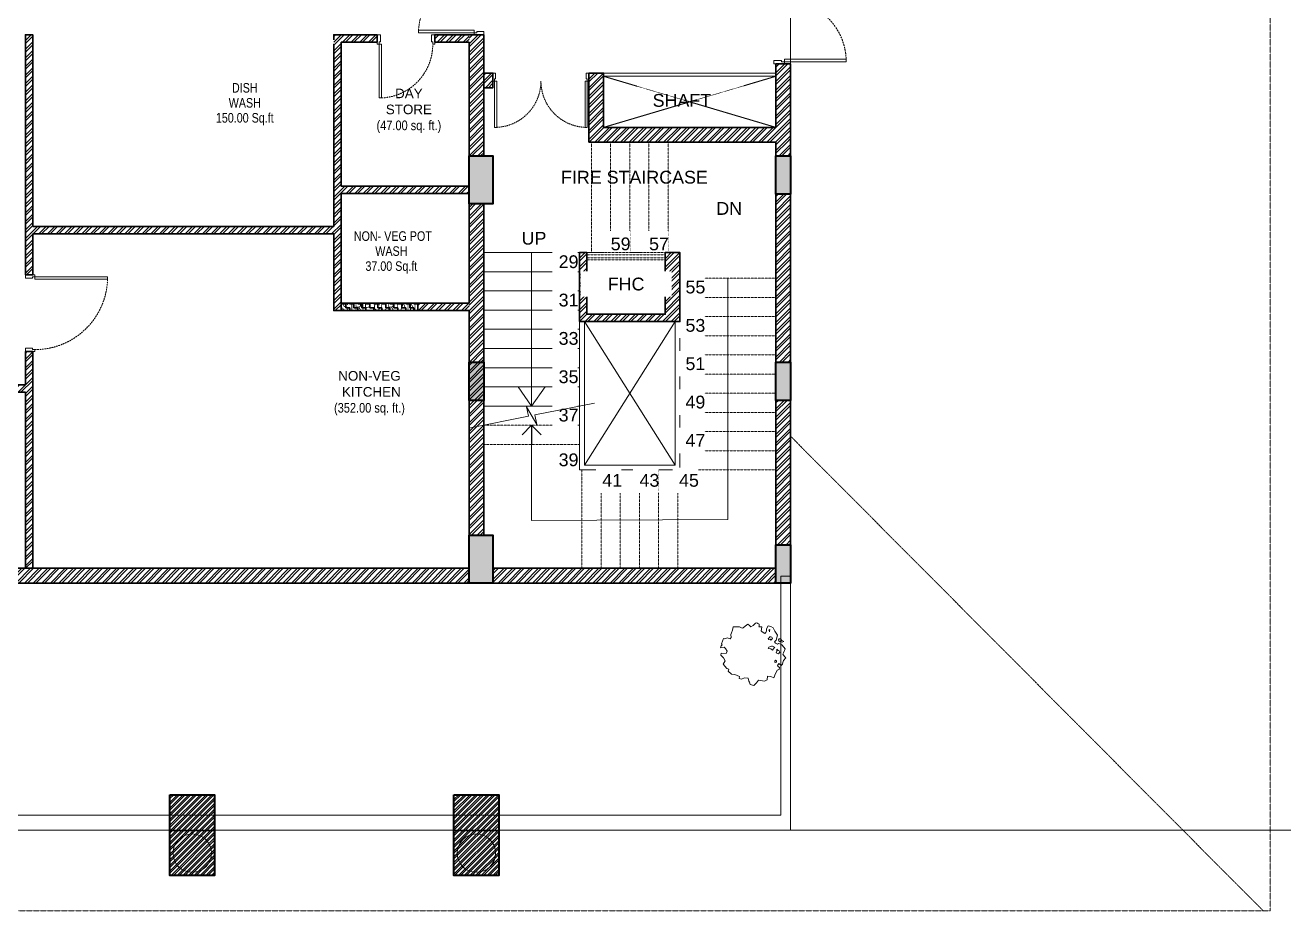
# Model space of a CAD drawing. Header units: millimetres. Extents: x 149548 to 2069915, y -1587483 to -1219800.
# Drawn here: x 1871551 to 1891241, y -1387155 to -1373295 of the extents above; entities that cross this region are included whole.
import ezdxf

# ---------------------------------------------------------------- set-up
doc = ezdxf.new("R2010")
doc.units = ezdxf.units.MM
doc.header["$MEASUREMENT"] = 0
for name, pattern in [('ACAD_ISO02W100', [15, 12, -3]), ('AUDIT_D_060311083008-3', [0, 0]), ('DASHED', [0.75, 0.5, -0.25]), ('HIDDEN', [0.375, 0.25, -0.125])]:
    doc.linetypes.add(name, pattern=pattern)
doc.layers.add('A-DOOR', color=140, linetype='AUDIT_D_060311083008-3', lineweight=5, transparency=0.5)
for name, color, linetype, lineweight in [('BRICK WALL_MOFA', 8, 'Continuous', 30), ('CONCRETE_MOFA', 230, 'Continuous', 40), ('DIMENSION_MOFA', 62, 'HIDDEN', 15), ('DOORS', 161, 'Continuous', 5), ('ELEV_09_MOFA', 37, 'Continuous', 9), ('ELEV_15_MOFA', 31, 'Continuous', 15), ('ELEV_GRADE 2_MOFA', 37, 'Continuous', 9), ('NEW WALL', 242, 'Continuous', 0), ('OVERHEAD LINES_MOFA', 252, 'ACAD_ISO02W100', 9), ('STAIRS_MOFA', 1, 'Continuous', 13), ('TEXT NAME', 250, 'Continuous', 13), ('TEXT_MOFA', 222, 'Continuous', 18), ('TREE 2_MOFA', 72, 'Continuous', 9)]:
    doc.layers.add(name, color=color, linetype=linetype, lineweight=lineweight)
doc.layers.add('HATCH SOLID_MOFA', color=7, linetype='Continuous', lineweight=5, true_color=0x9c9c9c)
doc.layers.add('HATCH_LIGHT_MOFA', color=7, linetype='Continuous', lineweight=5, true_color=0x5b5b5b)
doc.layers.add('Text', color=7, linetype='Continuous')
doc.styles.add('1-100', font='arial.ttf', dxfattribs={"height": 400})
doc.styles.add('Arial_2', font='arial.ttf', dxfattribs={"height": 500})
doc.styles.add('ARIALBOLD.8', font='arialbd.ttf', dxfattribs={"width": 0.8, "height": 2.5})
doc.styles.get("Standard").update_dxf_attribs({"font": 'arial.ttf'})
doc.dimstyles.new('DIM 1-100 1', dxfattribs={"dimtxt": 200, "dimasz": 100, "dimexe": 50, "dimexo": 50, "dimgap": 50, "dimtad": 1, "dimdec": 1, "dimrnd": 5, "dimzin": 0, "dimdsep": 46, "dimtxsty": 'Standard', "dimblk": 'ARCHTICK', "dimcen": 100, "dimdle": 100, "dimclrd": 256, "dimclre": 256, "dimclrt": 256, "dimadec": 0, "dimazin": 0, "dimtfac": 1, "dimtdec": 1, "dimtix": 1, "dimtofl": 0, "dimtmove": 1, "dimatfit": 3, "dimldrblk": 'OPEN90', "dimfxl": 1, "dimtolj": 1, "dimtzin": 0, "dimlwd": -1, "dimlwe": -1, "dimarcsym": 0})
pattern_1 = [(45, (775405.53, -352668.9), (-67.351921, 67.351921), []), (45, (775450.43, -352668.9), (-67.351921, 67.351921), [])]

# ---------------------------------------------------------------- blocks, each defined once
blk = doc.blocks.new('D-150 thk wall_1.8m D leaf-new')
at = {"layer": 'A-DOOR', "color": 252, "linetype": 'DASHED', "ltscale": 50}
for centre, start, end in [((30, -150), 272.6352, 0), ((1770, -150), 180, 267.3648)]:
    blk.add_arc(centre, 870, start, end, dxfattribs=at)
at = {"layer": 'DOORS', "flags": 128}
for points in [[(0, -150), (0, 0), (50, 0), (50, -110), (30, -110), (30, -150)], [(1800, -150), (1800, 0), (1750, 0), (1750, -110), (1770, -110), (1770, -150)]]:
    blk.add_lwpolyline(points, close=True, dxfattribs=at)
at = {"layer": 'DOORS'}
for points in [[(30, -150), (70, -150), (70, -1019), (30, -1019)], [(1770, -150), (1730, -150), (1730, -1019), (1770, -1019)]]:
    blk.add_lwpolyline(points, close=True, dxfattribs=at)
blk = doc.blocks.new('*U131')
at = {"layer": 'A-DOOR'}
blk.add_blockref('D-150 thk wall_1.8m D leaf-new', (0, 0), dxfattribs=at)
blk = doc.blocks.new('D-150 thk wall_1.2m-new')
at = {"layer": 'A-DOOR', "flags": 128}
for points in [[(0, -150), (0, 0), (50, 0), (50, -110), (30, -110), (30, -150)], [(1200, -150), (1200, 0), (1150, 0), (1150, -110), (1170, -110), (1170, -150)]]:
    blk.add_lwpolyline(points, close=True, dxfattribs=at)
at = {"layer": 'A-DOOR'}
blk.add_lwpolyline([(30, -150), (70, -150), (70, -1285), (30, -1285)], close=True, dxfattribs=at)
at = {"layer": 'A-DOOR', "color": 252, "linetype": 'DASHED', "ltscale": 50}
blk.add_arc((34, -150), 1136, 271.8138, 359.9805, dxfattribs=at)
blk = doc.blocks.new('*U227')
at = {"layer": 'A-DOOR'}
blk.add_blockref('D-150 thk wall_1.2m-new', (0, 0), dxfattribs=at)
blk = doc.blocks.new('D-150 thk wall_0.90m-new')
at = {"layer": 'A-DOOR', "color": 252, "linetype": 'DASHED', "ltscale": 50}
blk.add_arc((30, -150), 840, 272.7294, 0, dxfattribs=at)
at = {"layer": 'DOORS', "flags": 128}
for points in [[(0, -150), (0, 0), (50, 0), (50, -110), (30, -110), (30, -150)], [(900, -150), (900, 0), (850, 0), (850, -110), (870, -110), (870, -150)]]:
    blk.add_lwpolyline(points, close=True, dxfattribs=at)
at = {"layer": 'DOORS'}
blk.add_lwpolyline([(30, -150), (70, -150), (70, -989), (30, -989)], close=True, dxfattribs=at)
blk = doc.blocks.new('*U134')
at = {"layer": 'A-DOOR'}
blk.add_blockref('D-150 thk wall_0.90m-new', (0, 0), dxfattribs=at)
blk = doc.blocks.new('_ArchTick')
at = {"color": 0, "linetype": 'ByBlock', "const_width": 0.15}
blk.add_lwpolyline([(-0.5, -0.5), (0.5, 0.5)], dxfattribs=at)
blk = doc.blocks.new('_Open90')
at = {"color": 0, "linetype": 'ByBlock', "lineweight": -2}
for p, q in [((0, 0), (-1, 0)), ((-0.5, 0.5), (0, 0)), ((0, 0), (-0.5, -0.5))]:
    blk.add_line(p, q, dxfattribs=at)
blk = doc.blocks.new('A$Cb9d54466')
at = {"layer": 'HATCH SOLID_MOFA'}
h = blk.add_hatch(dxfattribs=at)
h.set_pattern_fill('ANSI32', color=256, scale=10)
h.set_pattern_definition([(45, (22731.07, 15158.92), (-67.35192, 67.35192), []), (45, (22775.97, 15158.92), (-67.35192, 67.35192), [])])
h.paths.add_polyline_path([(-3300, 5170), (-3300, 4090), (-1730, 4090), (-1730, 5170), (-1960, 5170), (-1960, 4205), (-3185, 4205), (-3185, 5170)])
at = {"layer": 'BRICK WALL_MOFA'}
blk.add_lwpolyline([(-3300, 5170), (-3300, 4090), (-1730, 4090), (-1730, 5170), (-1960, 5170), (-1960, 4205), (-3185, 4205), (-3185, 5170)], close=True, dxfattribs=at)
at = {"layer": 'DIMENSION_MOFA'}
for p, q in [((-3185, 5170), (-1960, 5170)), ((-3185, 5135), (-1960, 5135)), ((-3185, 5090), (-1960, 5090)), ((-3185, 5055), (-1960, 5055))]:
    blk.add_line(p, q, dxfattribs=at)
at = {"layer": 'TEXT_MOFA', "insert": (-3185, 4779), "char_height": 200, "attachment_point": 1, "style": '1-100', "bg_fill": 2}
blk.add_mtext_dynamic_manual_height_columns('\\pxqc;FHC', width=1225, gutter_width=750, heights=[0], dxfattribs=at)
blk = doc.blocks.new('5')
at = {"layer": 'TREE 2_MOFA'}
for p, q in [((1157358, -43021, 0), (1157409, -42973, 0)), ((1157409, -42973, 0), (1157476, -42926, 0)), ((1157476, -42926, 0), (1157521, -42957, 0)), ((1157521, -42957, 0), (1157554, -42989, 0)), ((1157554, -42989, 0), (1157616, -42957, 0)), ((1157616, -42957, 0), (1157683, -42894, 0)), ((1157683, -42894, 0), (1157711, -42886, 0)), ((1157711, -42886, 0), (1157745, -42902, 0)), ((1157745, -42902, 0), (1157773, -42926, 0)), ((1157779, -42981, 0), (1157767, -42997, 0)), ((1157773, -42926, 0), (1157779, -42981, 0)), ((1157964, -43044, 0), (1158014, -42965, 0)), ((1158014, -42965, 0), (1158076, -42981, 0)), ((1158076, -42981, 0), (1158143, -43021, 0)), ((1156797, -43440, 0), (1156848, -43298, 0)), ((1156848, -43298, 0), (1156882, -43306, 0)), ((1156882, -43306, 0), (1156938, -43282, 0)), ((1156938, -43282, 0), (1157016, -43306, 0)), ((1157016, -43306, 0), (1157044, -43274, 0)), ((1157039, -43195, 0), (1157050, -43147, 0)), ((1157044, -43274, 0), (1157039, -43195, 0)), ((1157050, -43147, 0), (1157078, -43076, 0)), ((1157078, -43076, 0), (1157095, -42997, 0)), ((1157095, -42997, 0), (1157263, -42997, 0)), ((1157263, -42997, 0), (1157336, -43029, 0)), ((1157336, -43029, 0), (1157358, -43021, 0)), ((1157767, -42997, 0), (1157840, -42989, 0)), ((1157846, -43005, 0), (1157829, -43100, 0)), ((1157829, -43100, 0), (1157857, -43124, 0)), ((1157840, -42989, 0), (1157846, -43005, 0)), ((1157857, -43124, 0), (1157919, -43163, 0)), ((1157919, -43163, 0), (1157947, -43139, 0)), ((1157947, -43139, 0), (1157969, -43100, 0)), ((1157969, -43100, 0), (1157964, -43044, 0)), ((1158037, -43282, 0), (1158014, -43298, 0)), ((1158014, -43298, 0), (1158031, -43322, 0)), ((1158053, -43060, 0), (1158031, -43076, 0)), ((1158031, -43076, 0), (1158042, -43116, 0)), ((1158031, -43322, 0), (1158059, -43314, 0)), ((1158053, -43250, 0), (1158037, -43282, 0)), ((1158042, -43116, 0), (1158048, -43124, 0)), ((1158048, -43108, 0), (1158053, -43060, 0)), ((1158081, -43250, 0), (1158053, -43250, 0)), ((1158059, -43314, 0), (1158081, -43345, 0)), ((1158104, -43266, 0), (1158081, -43250, 0)), ((1158081, -43345, 0), (1158104, -43314, 0)), ((1158126, -43298, 0), (1158104, -43266, 0)), ((1158104, -43314, 0), (1158126, -43298, 0)), ((1158143, -43021, 0), (1158188, -43108, 0)), ((1158188, -43108, 0), (1158250, -43211, 0)), ((1158250, -43211, 0), (1158222, -43337, 0)), ((1158294, -43306, 0), (1158278, -43330, 0)), ((1158328, -43306, 0), (1158294, -43306, 0)), ((1158367, -43353, 0), (1158328, -43306, 0)), ((1156764, -43543, 0), (1156786, -43488, 0)), ((1156865, -43520, 0), (1156764, -43543, 0)), ((1156786, -43488, 0), (1156814, -43464, 0)), ((1156814, -43464, 0), (1156797, -43440, 0)), ((1156898, -43559, 0), (1156865, -43520, 0)), ((1156943, -43630, 0), (1156898, -43559, 0)), ((1156915, -43686, 0), (1156943, -43630, 0)), ((1158031, -43520, 0), (1158014, -43559, 0)), ((1158014, -43559, 0), (1158081, -43567, 0)), ((1158093, -43496, 0), (1158031, -43520, 0)), ((1158081, -43567, 0), (1158121, -43599, 0)), ((1158121, -43496, 0), (1158093, -43496, 0)), ((1158171, -43527, 0), (1158121, -43496, 0)), ((1158121, -43599, 0), (1158166, -43543, 0)), ((1158166, -43543, 0), (1158182, -43520, 0)), ((1158222, -43337, 0), (1158177, -43385, 0)), ((1158177, -43385, 0), (1158199, -43417, 0)), ((1158199, -43417, 0), (1158250, -43448, 0)), ((1158233, -43630, 0), (1158216, -43670, 0)), ((1158238, -43575, 0), (1158233, -43607, 0)), ((1158233, -43607, 0), (1158233, -43630, 0)), ((1158272, -43607, 0), (1158238, -43575, 0)), ((1158250, -43448, 0), (1158278, -43432, 0)), ((1158294, -43623, 0), (1158272, -43607, 0)), ((1158278, -43330, 0), (1158289, -43361, 0)), ((1158278, -43432, 0), (1158339, -43448, 0)), ((1158289, -43361, 0), (1158323, -43385, 0)), ((1158311, -43654, 0), (1158294, -43623, 0)), ((1158323, -43385, 0), (1158328, -43369, 0)), ((1158323, -43369, 0), (1158373, -43393, 0)), ((1158339, -43448, 0), (1158373, -43472, 0)), ((1158418, -43377, 0), (1158367, -43353, 0)), ((1158373, -43393, 0), (1158418, -43377, 0)), ((1158373, -43472, 0), (1158457, -43567, 0)), ((1158457, -43567, 0), (1158412, -43670, 0)), ((1156775, -43733, 0), (1156781, -43678, 0)), ((1156842, -43805, 0), (1156775, -43733, 0)), ((1156781, -43678, 0), (1156915, -43686, 0)), ((1156837, -43963, 0), (1156865, -43923, 0)), ((1156932, -44082, 0), (1156837, -43963, 0)), ((1156893, -43876, 0), (1156842, -43805, 0)), ((1156865, -43923, 0), (1156893, -43876, 0)), ((1158205, -43860, 0), (1158182, -43892, 0)), ((1158182, -43892, 0), (1158188, -43923, 0)), ((1158194, -43923, 0), (1158227, -43916, 0)), ((1158227, -43884, 0), (1158205, -43860, 0)), ((1158276, -43696, 0), (1158216, -43670, 0)), ((1158227, -43916, 0), (1158227, -43884, 0)), ((1158289, -43947, 0), (1158255, -44003, 0)), ((1158276, -43696, 0), (1158311, -43654, 0)), ((1158345, -44003, 0), (1158289, -43947, 0)), ((1158384, -43971, 0), (1158345, -44003, 0)), ((1158395, -43923, 0), (1158384, -43971, 0)), ((1158412, -43670, 0), (1158390, -43702, 0)), ((1158390, -43702, 0), (1158435, -43765, 0)), ((1158412, -43868, 0), (1158395, -43923, 0)), ((1158474, -43805, 0), (1158412, -43868, 0)), ((1158435, -43765, 0), (1158474, -43805, 0)), ((1156983, -44098, 0), (1156932, -44082, 0)), ((1156971, -44153, 0), (1156983, -44098, 0)), ((1157050, -44224, 0), (1156971, -44153, 0)), ((1157145, -44240, 0), (1157050, -44224, 0)), ((1157263, -44288, 0), (1157145, -44240, 0)), ((1157257, -44343, 0), (1157263, -44288, 0)), ((1157992, -44280, 0), (1157986, -44375, 0)), ((1158081, -44288, 0), (1157992, -44280, 0)), ((1158154, -44319, 0), (1158081, -44288, 0)), ((1158205, -44209, 0), (1158154, -44319, 0)), ((1158238, -44145, 0), (1158205, -44209, 0)), ((1158244, -44121, 0), (1158238, -44145, 0)), ((1158300, -44106, 0), (1158244, -44121, 0)), ((1158255, -44003, 0), (1158272, -44026, 0)), ((1158272, -44026, 0), (1158306, -44058, 0)), ((1158306, -44058, 0), (1158300, -44106, 0)), ((1157319, -44359, 0), (1157257, -44343, 0)), ((1157392, -44327, 0), (1157319, -44359, 0)), ((1157493, -44335, 0), (1157392, -44327, 0)), ((1157510, -44407, 0), (1157493, -44335, 0)), ((1157521, -44438, 0), (1157510, -44407, 0)), ((1157538, -44494, 0), (1157521, -44438, 0)), ((1157639, -44525, 0), (1157538, -44494, 0)), ((1157706, -44454, 0), (1157639, -44525, 0)), ((1157756, -44383, 0), (1157706, -44454, 0)), ((1157913, -44414, 0), (1157756, -44383, 0)), ((1157986, -44375, 0), (1157913, -44414, 0))]:
    blk.add_line(p, q, dxfattribs=at)

msp = doc.modelspace()

# ---------------------------------------------------------------- hatches: boundary and pattern name
at = {"layer": 'BRICK WALL_MOFA'}
h = msp.add_hatch(dxfattribs=at)
h.set_pattern_fill('ZIGZAG', color=256, scale=500, angle=90)
h.set_pattern_definition([(90, (7625378.97, 2156595.02), (-62.5, 62.5), [62.5, -62.5]), (180, (7625378.97, 2156657.52), (-62.5, -62.5), [62.5, -62.5])])
h.paths.add_polyline_path([(1876492.48, -1377761.16), (1877692.48, -1377761.16), (1877692.48, -1377646.16), (1876492.48, -1377646.16)])
at = {"layer": 'HATCH SOLID_MOFA', "transparency": 33554687}
h = msp.add_hatch(dxfattribs=at)
h.set_pattern_fill('ANSI32', color=256, scale=10)
h.set_pattern_definition([(45, (2044045.94, -1366866.45), (-67.35192, 67.35192), []), (45, (2044090.84, -1366866.45), (-67.35192, 67.35192), [])])
h.paths.add_polyline_path([(1878869.52, -1371645.37), (1877534.52, -1371645.37), (1877534.52, -1370575.37), (1878869.52, -1370575.37)])
h.paths.add_polyline_path([(1878639.52, -1371530.37), (1877764.52, -1371530.37), (1877764.52, -1370805.37), (1878639.52, -1370805.37)], flags=16)
h.paths.add_polyline_path([(1875860.71, -1366145.37), (1875745.71, -1366145.37), (1875745.71, -1371645.37), (1875860.71, -1371645.37)])
h.paths.add_polyline_path([(1871669.52, -1376445.37), (1876377.48, -1376445.37), (1876377.48, -1376560.37), (1871669.52, -1376560.37)])
h.paths.add_polyline_path([(1876492.48, -1373560.37), (1876377.48, -1373560.37), (1876377.48, -1377761.16), (1876492.48, -1377761.16)])
h.paths.add_polyline_path([(1871669.52, -1377202.37), (1871669.52, -1373445.37), (1871554.52, -1373445.37), (1871554.52, -1377202.37)])
h.paths.add_polyline_path([(1871554.52, -1378402.37), (1871554.52, -1381795.37), (1871669.52, -1381795.37), (1871669.52, -1378402.37)])
h.paths.add_polyline_path([(1878494.52, -1366260.37), (1875895.71, -1366260.37), (1875895.71, -1366145.37), (1878494.52, -1366145.37)])
h.paths.add_polyline_path([(1878494.52, -1375929.04), (1878494.52, -1375814.04), (1876492.48, -1375814.04), (1876492.48, -1375929.04)])
h.paths.add_polyline_path([(1868317.14, -1372816.44), (1868202.14, -1372816.44), (1868202.14, -1370855.37), (1868317.14, -1370855.37)])
h.paths.add_polyline_path([(1869754.52, -1375290.37), (1868202.14, -1375290.37), (1868202.14, -1375175.37), (1869754.52, -1375175.37)])
h.paths.add_polyline_path([(1868352.14, -1370855.37), (1869719.52, -1370855.37), (1869719.52, -1370970.37), (1868352.14, -1370970.37)])
h.paths.add_polyline_path([(1868317.14, -1375290.36), (1868202.14, -1375290.36), (1868202.14, -1374016.44), (1868317.14, -1374016.44)])
h.paths.add_polyline_path([(1877394.52, -1367712.87), (1878494.52, -1367712.87), (1878494.52, -1367827.87), (1877394.52, -1367827.87)])
h.paths.add_polyline_path([(1875860.71, -1364945.37), (1875745.71, -1364945.37), (1875745.71, -1363895.37), (1875860.71, -1363895.37)])
h.paths.add_polyline_path([(1877692.48, -1377646.16), (1877692.48, -1377761.16), (1878494.52, -1377761.16), (1878494.52, -1377646.16)])
h.paths.add_polyline_path([(1876634.52, -1371645.37), (1875895.71, -1371645.37), (1875895.71, -1371530.37), (1876634.52, -1371530.37)])
h.paths.add_polyline_path([(1877057.47, -1373560.37), (1877057.47, -1373445.37), (1876377.48, -1373445.37), (1876377.48, -1373560.37)])
h.paths.add_polyline_path([(1875860.71, -1367712.87), (1876644.52, -1367712.87), (1876644.52, -1367827.87), (1875860.71, -1367827.87)])
h.paths.add_polyline_path([(1877957.47, -1373560.37), (1877957.47, -1373445.37), (1878494.52, -1373445.37), (1878494.52, -1373560.37)])
h.paths.add_polyline_path([(1871554.52, -1379040.37), (1871404.52, -1379040.37), (1871404.52, -1378925.37), (1871554.52, -1378925.37)])
h.paths.add_polyline_path([(1869754.52, -1375340.37), (1869639.65, -1375340.37), (1869639.65, -1375290.37), (1869754.52, -1375290.37)])
h = msp.add_hatch(dxfattribs=at)
h.set_pattern_fill('ANSI32', color=256, scale=10)
h.set_pattern_definition(pattern_1)
h.paths.add_polyline_path([(1878494.52, -1375340.37), (1878724.52, -1375340.37), (1878724.52, -1374275.37), (1878869.52, -1374275.37), (1878869.52, -1374045.37), (1878724.52, -1374045.37), (1878724.52, -1373445.37), (1878494.52, -1373445.37)])
h = msp.add_hatch(dxfattribs=at)
h.set_pattern_fill('ANSI32', color=256, scale=10)
h.set_pattern_definition(pattern_1)
h.paths.add_polyline_path([(1880599.52, -1374895.37), (1880599.52, -1374045.37), (1880369.52, -1374045.37), (1880369.52, -1375125.37), (1883524.52, -1375125.37), (1883524.52, -1373902.88), (1883294.52, -1373902.88), (1883294.52, -1374895.37)])
h = msp.add_hatch(dxfattribs=at)
h.set_pattern_fill('ANSI32', color=256, scale=10)
h.set_pattern_definition(pattern_1)
h.paths.add_polyline_path([(1883524.52, -1375120.37), (1883294.52, -1375120.37), (1883294.52, -1375340.37), (1883524.52, -1375340.37)])
h = msp.add_hatch(dxfattribs=at)
h.set_pattern_fill('ANSI32', color=256, scale=10)
h.set_pattern_definition(pattern_1)
h.paths.add_polyline_path([(1878724.52, -1376090.37), (1878494.52, -1376090.37), (1878494.52, -1381275.37), (1878724.52, -1381275.37)])
h = msp.add_hatch(dxfattribs=at)
h.set_pattern_fill('ANSI32', color=256, scale=10)
h.set_pattern_definition(pattern_1)
h.paths.add_polyline_path([(1883294.52, -1378567.27), (1883524.52, -1378567.27), (1883524.52, -1375940.37), (1883294.52, -1375940.37)])
h.paths.add_polyline_path([(1883524.52, -1381425.37), (1883524.52, -1379167.27), (1883294.52, -1379167.27), (1883294.52, -1381425.37)])
h = msp.add_hatch(dxfattribs=at)
h.set_pattern_fill('ANSI32', color=256, scale=10)
h.set_pattern_definition(pattern_1)
h.paths.add_polyline_path([(1870054.52, -1381795.37), (1870054.52, -1382025.37), (1878494.52, -1382025.37), (1878494.52, -1381795.37)])
h = msp.add_hatch(dxfattribs=at)
h.set_pattern_fill('ANSI32', color=256, scale=10)
h.set_pattern_definition(pattern_1)
h.paths.add_polyline_path([(1883294.52, -1381795.37), (1878869.52, -1381795.37), (1878869.52, -1382025.37), (1883294.52, -1382025.37)])
at = {"layer": 'HATCH_LIGHT_MOFA'}
h = msp.add_hatch(dxfattribs=at)
h.set_pattern_fill('STEEL', color=256, scale=20)
h.set_pattern_definition([(45, (1891901.914, -1402425.376), (-44.90128, 44.90128), []), (45, (1891901.914, -1402393.626), (-44.90128, 44.90128), [])])
h.paths.add_polyline_path([(1856033.11, -1385339.76), (1856733.11, -1385339.76), (1856733.11, -1386602.26), (1856033.11, -1386602.26)])
h.paths.add_polyline_path([(1860478.29, -1385339.76), (1861178.29, -1385339.76), (1861178.29, -1386602.26), (1860478.29, -1386602.26)])
h.paths.add_polyline_path([(1864923.47, -1385339.76), (1865623.47, -1385339.76), (1865623.47, -1386602.26), (1864923.47, -1386602.26)])
h.paths.add_polyline_path([(1869369.52, -1385339.76), (1870069.52, -1385339.76), (1870069.52, -1386602.26), (1869369.52, -1386602.26)])
h.paths.add_polyline_path([(1873814.52, -1385339.76), (1874514.52, -1385339.76), (1874514.52, -1386602.26), (1873814.52, -1386602.26)])
h.paths.add_polyline_path([(1878259.52, -1385339.76), (1878959.52, -1385339.76), (1878959.52, -1386602.26), (1878259.52, -1386602.26)])

# ---------------------------------------------------------------- linework, layer by layer
at = {"layer": 'BRICK WALL_MOFA'}
for points in [[(1871669.52, -1376445.37), (1871669.52, -1373445.37), (1871554.52, -1373445.37), (1871554.52, -1377202.37), (1871669.52, -1377202.37), (1871669.52, -1376560.37)], [(1876492.48, -1373560.37), (1877057.47, -1373560.37), (1877057.47, -1373445.37), (1876377.48, -1373445.37), (1876377.48, -1373524.15)], [(1878494.52, -1373560.37), (1877957.47, -1373560.37), (1877957.47, -1373445.37), (1878494.52, -1373445.37), (1878494.52, -1373445.37)], [(1878494.52, -1373445.37), (1878724.52, -1373445.37), (1878724.52, -1374045.37), (1878869.52, -1374045.37), (1878869.52, -1374275.37), (1878724.52, -1374275.37), (1878724.52, -1375340.37), (1878494.52, -1375340.37), (1878494.52, -1373560.37)], [(1876377.48, -1373595.37), (1876377.48, -1373595.37), (1876377.48, -1376445.37)], [(1876492.48, -1375814.04), (1876492.48, -1373560.37), (1876492.48, -1373560.37)], [(1876377.48, -1376560.37), (1876377.48, -1377761.16), (1876492.48, -1377761.16), (1876492.48, -1375929.04)], [(1878494.52, -1377646.16), (1878494.52, -1376090.37), (1878724.52, -1376090.37), (1878724.52, -1381275.37), (1878494.52, -1381275.37), (1878494.52, -1377761.16)], [(1871669.52, -1376445.37), (1876377.48, -1376445.37)], [(1871669.52, -1376445.37), (1876377.48, -1376445.37)], [(1876377.48, -1376560.37), (1871669.52, -1376560.37)], [(1878494.52, -1377646.16), (1877692.48, -1377646.16), (1877692.48, -1377761.16), (1878494.52, -1377761.16)], [(1871554.52, -1379040.37), (1871554.52, -1381795.37), (1871669.52, -1381795.37), (1871669.52, -1378402.37), (1871554.52, -1378402.37), (1871554.52, -1378925.37)], [(1871554.52, -1379040.37), (1871404.52, -1379040.37), (1871404.52, -1378925.37), (1871554.52, -1378925.37), (1871554.52, -1378925.37)]]:
    msp.add_lwpolyline(points, dxfattribs=at)
for points in [[(1883524.52, -1375340.37), (1883524.52, -1373902.88), (1883294.52, -1373902.88), (1883294.52, -1374895.37), (1880599.52, -1374895.37), (1880599.52, -1374045.37), (1880369.52, -1374045.37), (1880369.52, -1375125.37), (1883294.52, -1375125.37), (1883294.52, -1375340.37)], [(1878724.52, -1374045.37), (1878869.52, -1374045.37), (1878869.52, -1374275.37), (1878724.52, -1374275.37)], [(1883524.52, -1375940.37), (1883294.52, -1375940.37), (1883294.52, -1378567.27), (1883524.52, -1378567.27)], [(1876492.48, -1377761.16), (1877692.48, -1377761.16), (1877692.48, -1377646.16), (1876492.48, -1377646.16)], [(1883524.52, -1379167.27), (1883294.52, -1379167.27), (1883294.52, -1381425.37), (1883524.52, -1381425.37)], [(1870054.52, -1382025.37), (1878494.52, -1382025.37), (1878494.52, -1381795.37), (1870054.52, -1381795.37)], [(1883294.52, -1382025.37), (1883294.52, -1381795.37), (1878869.52, -1381795.37), (1878869.52, -1382025.37)]]:
    msp.add_lwpolyline(points, close=True, dxfattribs=at)
at = {"layer": 'BRICK WALL_MOFA', "elevation": -0.22}
msp.add_lwpolyline([(1876492.48, -1375929.04), (1878494.52, -1375929.04), (1878494.52, -1375814.04), (1876492.48, -1375814.04), (1876492.48, -1375814.04)], dxfattribs=at)
at = {"layer": 'CONCRETE_MOFA'}
for points in [[(1878494.52, -1375340.37), (1878869.52, -1375340.37), (1878869.52, -1376090.37), (1878494.52, -1376090.37)], [(1883294.52, -1375340.37), (1883524.52, -1375340.37), (1883524.52, -1375940.37), (1883294.52, -1375940.37)], [(1878494.52, -1378567.27), (1878724.52, -1378567.27), (1878724.52, -1379167.27), (1878494.52, -1379167.27)], [(1883294.52, -1378567.27), (1883524.52, -1378567.27), (1883524.52, -1379167.27), (1883294.52, -1379167.27)], [(1878494.52, -1381275.37), (1878869.52, -1381275.37), (1878869.52, -1382025.37), (1878494.52, -1382025.37)], [(1883294.52, -1381425.37), (1883524.52, -1381425.37), (1883524.52, -1382025.37), (1883294.52, -1382025.37)], [(1873814.52, -1385339.76), (1874514.52, -1385339.76), (1874514.52, -1386602.26), (1873814.52, -1386602.26)], [(1878259.52, -1385339.76), (1878959.52, -1385339.76), (1878959.52, -1386602.26), (1878259.52, -1386602.26)]]:
    msp.add_lwpolyline(points, close=True, dxfattribs=at)
at = {"layer": 'ELEV_09_MOFA', "linetype": 'DASHED'}
msp.add_line((1883524.52, -1379727.74), (1890914.52, -1387151.41), dxfattribs=at)
at = {"layer": 'ELEV_09_MOFA', "linetype": 'ACAD_ISO02W100', "ltscale": 0.05}
msp.add_lwpolyline([(1842697.02, -1363665.37), (1842697.02, -1361165.37), (1897224.52, -1361165.37), (1897224.52, -1368645.38), (1891024.53, -1368645.38), (1891024.53, -1387155.38), (1849994.52, -1387155.38), (1849994.52, -1375940.37)], dxfattribs=at)
at = {"layer": 'ELEV_09_MOFA', "transparency": 33554559}
msp.add_lwpolyline([(1883524.52, -1385890.37), (1843164.52, -1385890.37), (1843164.52, -1385660.37), (1883374.52, -1385660.37), (1883374.52, -1381920.37), (1883524.52, -1381920.37), (1883524.52, -1385890.37)], dxfattribs=at)
at = {"layer": 'ELEV_15_MOFA', "ltscale": 2}
msp.add_lwpolyline([(1883524.52, -1363665.37), (1908317.44, -1363665.37), (1898551.58, -1385890.38), (1883524.53, -1385890.38), (1883524.52, -1363665.37)], dxfattribs=at)
at = {"layer": 'ELEV_GRADE 2_MOFA'}
for points in [[(1873814.53, -1385902.26), (1874514.53, -1385902.26), (1874514.53, -1386602.26), (1873814.53, -1386602.26)], [(1878259.53, -1385902.26), (1878959.53, -1385902.26), (1878959.53, -1386602.26), (1878259.53, -1386602.26)]]:
    msp.add_lwpolyline(points, close=True, dxfattribs=at)
for centre in [(1874164.53, -1386252.26), (1878609.53, -1386252.26)]:
    msp.add_circle(centre, 300, dxfattribs=at)
at = {"layer": 'HATCH_LIGHT_MOFA', "ltscale": 0.5}
for p, q in [((1880599.52, -1374045.37, 0), (1883294.52, -1374045.37, 0)), ((1880599.52, -1374095.37), (1883294.52, -1374095.37))]:
    msp.add_line(p, q, dxfattribs=at)
at = {"layer": 'HATCH_LIGHT_MOFA'}
for p, q in [((1880299.52, -1377935.37), (1881719.52, -1380180.37)), ((1881719.52, -1377935.37), (1880299.52, -1380180.37))]:
    msp.add_line(p, q, dxfattribs=at)
at = {"layer": 'OVERHEAD LINES_MOFA', "ltscale": 0.02}
for p, q in [((1880599.52, -1374095.37), (1883294.52, -1374895.37)), ((1883294.52, -1374095.37), (1880599.52, -1374895.37))]:
    msp.add_line(p, q, dxfattribs=at)
at = {"layer": 'STAIRS_MOFA', "linetype": 'DASHED', "ltscale": 0.5}
for p, q in [((1880409.52, -1376855.37), (1880409.52, -1375125.37)), ((1880709.52, -1376855.37), (1880709.52, -1375125.37)), ((1881009.52, -1376855.37), (1881009.52, -1375125.37)), ((1881309.52, -1376855.37), (1881309.52, -1375125.37)), ((1881609.52, -1376855.37), (1881609.52, -1375125.37)), ((1883294.52, -1377255.37), (1881794.52, -1377255.37)), ((1883294.52, -1377555.37), (1881794.52, -1377555.37)), ((1883294.52, -1377855.37), (1881794.52, -1377855.37)), ((1883294.52, -1378155.37), (1881794.52, -1378155.37)), ((1883294.52, -1378455.37), (1881794.52, -1378455.37)), ((1883294.52, -1378755.37), (1881794.52, -1378755.37)), ((1883294.52, -1379055.37), (1881794.52, -1379055.37)), ((1883294.52, -1379355.37), (1881794.52, -1379355.37)), ((1880224.52, -1379555.37), (1878724.52, -1379555.37)), ((1883294.52, -1379655.37), (1881794.52, -1379655.37)), ((1880224.52, -1379855.37), (1878724.52, -1379855.37)), ((1883294.52, -1379955.37), (1881794.52, -1379955.37)), ((1880259.52, -1380255.37), (1880259.52, -1381795.37)), ((1880559.52, -1380255.37), (1880559.52, -1381795.37)), ((1880859.52, -1380255.37), (1880859.52, -1381795.37)), ((1881159.52, -1380255.37), (1881159.52, -1381795.37)), ((1881459.52, -1380255.37), (1881459.52, -1381795.37)), ((1881759.52, -1380255.37), (1881759.52, -1381795.37)), ((1883294.52, -1380255.37), (1881794.52, -1380255.37))]:
    msp.add_line(p, q, dxfattribs=at)
at = {"layer": 'STAIRS_MOFA'}
for p, q in [((1880224.52, -1376855.37), (1878724.52, -1376855.37)), ((1880224.52, -1376855.37), (1881794.52, -1376855.37)), ((1880224.52, -1377155.37), (1878724.52, -1377155.37)), ((1880224.52, -1377455.37), (1878724.52, -1377455.37)), ((1880224.52, -1377755.37), (1878724.52, -1377755.37)), ((1880224.52, -1378055.37), (1878724.52, -1378055.37)), ((1880224.52, -1378355.37), (1878724.52, -1378355.37)), ((1880224.52, -1378655.37), (1878724.52, -1378655.37)), ((1880224.52, -1378955.37), (1878724.52, -1378955.37)), ((1880224.52, -1379255.37), (1878724.52, -1379255.37))]:
    msp.add_line(p, q, dxfattribs=at)
for points in [[(1881794.52, -1377935.37), (1881794.52, -1380255.37), (1880224.52, -1380255.37), (1880224.52, -1377935.37)], [(1880299.52, -1377935.37), (1880299.52, -1380180.37), (1881719.52, -1380180.37), (1881719.52, -1377935.37)]]:
    msp.add_lwpolyline(points, dxfattribs=at)

# ---------------------------------------------------------------- block references
at = {"layer": 'A-DOOR'}
msp.add_blockref('*U134', (1877057.44, -1373445.37, -0.19), dxfattribs=at)
at = {"layer": 'DIMENSION_MOFA', "xscale": -1}
for name, p, rotation in [('*U131', (1878724.52, -1373445.37), 270), ('*U227', (1871554.52, -1377202.37), 89.9999999999998)]:
    msp.add_blockref(name, p, dxfattribs=dict(at, rotation=rotation))
at = {"layer": 'DIMENSION_MOFA', "xscale": 1.111111111111094, "yscale": 1.111111111111094, "zscale": 1.111111111111094, "rotation": 90.00169403881557}
msp.add_blockref('*U131', (1883261.91, -1373902.88, 0), dxfattribs=at)
at = {"layer": 'DIMENSION_MOFA'}
msp.add_blockref('*U134', (1877057.47, -1373445.37), dxfattribs=at)
at = {"layer": 'DIMENSION_MOFA', "xscale": 0.8333333333331178, "yscale": 0.8333333333331178, "zscale": 0.8333333333331178}
msp.add_blockref('*U131', (1878869.52, -1374045.37), dxfattribs=at)
at = {"layer": 'TREE 2_MOFA', "xscale": 0.6000000000000001, "yscale": 0.6000000000000001, "zscale": 0.6000000000000001}
msp.add_blockref('5', (1188368.13, -1356915.18, -0.03), dxfattribs=at)

# ---------------------------------------------------------------- texts
at = {"layer": 'NEW WALL', "color": 234, "insert": (1877091.96, -1377704.52), "char_height": 107.8721, "width": 1198.963, "attachment_point": 5}
msp.add_mtext('{\\fArial|b0|i0|c0|p34;\\C0;STRIP CURTAIN }', dxfattribs=at)
at = {"layer": 'Text', "char_height": 150, "width": 1233.3385, "line_spacing_factor": 0.938532, "style": 'ARIALBOLD.8'}
for s, insert, attachment_point in [('\\pxqc;{\\fArial|b0|i0|c0|p34;\\C0;DISH  \\PWASH \\P150.00 Sq.ft}', (1874369.89, -1374200.87, 90927.62), 1), ('\\pxqc;{\\fArial|b0|i0|c0|p34;\\C0; NON- VEG POT \\PWASH \\P37.00 Sq.ft}', (1877896.32, -1376521.11, 0), 3)]:
    msp.add_mtext(s, dxfattribs=dict(at, insert=insert, attachment_point=attachment_point))
at = {"layer": 'TEXT NAME', "char_height": 150, "width": 1932.4224, "attachment_point": 8, "style": 'Arial_2'}
for s, insert in [('\\pxqc;{\\C0;DAY \\PSTORE\\P\\fArial Narrow|b0|i0|c0|p34;(47.00 sq. ft.)}', (1877554.08, -1374983.88, -0.44)), ('\\pxqc;NON-VEG\\P KITCHEN\\P{\\fArial Narrow|b0|i0|c0|p34;\\C0;(352.00 sq. ft.)}', (1876937.26, -1379403.8, 0))]:
    msp.add_mtext(s, dxfattribs=dict(at, insert=insert))
at = {"layer": 'TEXT_MOFA', "char_height": 200, "attachment_point": 1, "style": '1-100'}
for s, width, insert in [('\\pxqc;SHAFT', 5188.2274, (1879230.8, -1374372.73)), ('\\pxqc;FIRE STAIRCASE', 4425, (1878869.52, -1375574.73))]:
    msp.add_mtext_dynamic_manual_height_columns(s, width=width, gutter_width=750, heights=[0], dxfattribs=dict(at, insert=insert))
at = {"layer": 'TEXT_MOFA', "char_height": 200, "width": 5188.2274, "attachment_point": 1, "style": '1-100'}
for s, insert in [('DN', (1882363.13, -1376063.78)), ('UP', (1879317.25, -1376529.85))]:
    msp.add_mtext(s, dxfattribs=dict(at, insert=insert))

# ---------------------------------------------------------------- leaders
at = {"layer": 'HATCH_LIGHT_MOFA'}
msp.add_leader([(1879474.52, -1379255.37), (1879474.52, -1376855.37)], dimstyle='DIM 1-100 1', override={"dimasz": 300, "dimldrblk": 'Open90'}, dxfattribs=at)

# ---------------------------------------------------------------- next in the draw order: texts
at = {"layer": 'TEXT_MOFA', "char_height": 200, "attachment_point": 1, "style": '1-100', "bg_fill": 2}
for s, insert in [('59', (1880711, -1376618.67)), ('57', (1881311, -1376618.67)), ('29', (1879896.76, -1376897.17)), ('55', (1881880.31, -1377293.48)), ('31', (1879896.76, -1377497.17)), ('53', (1881880.31, -1377893.48)), ('33', (1879896.76, -1378097.17)), ('51', (1881880.31, -1378493.48)), ('35', (1879896.76, -1378697.17)), ('49', (1881880.31, -1379093.48)), ('37', (1879896.76, -1379297.17)), ('47', (1881880.31, -1379693.48)), ('39', (1879896.76, -1379997.17)), ('41', (1880578.93, -1380318.48)), ('43', (1881161.08, -1380318.48)), ('45', (1881780.31, -1380318.48))]:
    msp.add_mtext_dynamic_manual_height_columns(s, width=200, gutter_width=12.5, heights=[0], dxfattribs=dict(at, insert=insert))

# ---------------------------------------------------------------- next in the draw order: linework, layer by layer
at = {"layer": 'HATCH_LIGHT_MOFA'}
msp.add_lwpolyline([(1878493.94, -1379601.49), (1879425.5, -1379415.18), (1879396.08, -1379268.09), (1879552.97, -1379542.65), (1879523.55, -1379395.56), (1880455.11, -1379209.25)], dxfattribs=at)

# ---------------------------------------------------------------- next in the draw order: leaders
msp.add_leader([(1879474.52, -1379555.37), (1879474.52, -1381048.33), (1882545, -1381032.98), (1882544.19, -1377255.37)], dimstyle='DIM 1-100 1', override={"dimasz": 300}, dxfattribs=at)

# ---------------------------------------------------------------- next in the draw order: block references
at = {"layer": 'BRICK WALL_MOFA'}
msp.add_blockref('A$Cb9d54466', (1883524.52, -1382025.37), dxfattribs=at)

# ---------------------------------------------------------------- next in the draw order: hatches: boundary and pattern name
at = {"layer": 'HATCH_LIGHT_MOFA'}
h = msp.add_hatch(color=256, dxfattribs=at)
h.dxf.hatch_style = 1
h.paths.add_polyline_path([(1822834.52, -1363895.37), (1822834.52, -1365165.37), (1822604.52, -1365165.37), (1822604.52, -1363665.37), (1824104.52, -1363665.37), (1824104.52, -1363895.37)])
h.paths.add_polyline_path([(1842934.52, -1380785.37), (1843164.52, -1380785.37), (1843164.52, -1384010.37), (1842934.52, -1384010.37)])
h.paths.add_polyline_path([(1834564.52, -1380785.37), (1834794.52, -1380785.37), (1834794.52, -1384010.37), (1834564.52, -1384010.37)])
h.paths.add_polyline_path([(1878494.52, -1363665.37), (1878724.52, -1363665.37), (1878724.52, -1366125.37), (1878494.52, -1366125.37)])
h.paths.add_polyline_path([(1860494.52, -1370055.37), (1860945.08, -1370055.37), (1860945.08, -1370805.37), (1860494.52, -1370805.37)])
h.paths.add_polyline_path([(1860494.52, -1363665.37), (1860944.52, -1363665.37), (1860944.52, -1364415.37), (1860494.52, -1364415.37)])
h.paths.add_polyline_path([(1847268.38, -1363665.37), (1847718.38, -1363665.37), (1847718.38, -1364415.37), (1847268.38, -1364415.37)])
h.paths.add_polyline_path([(1860494.52, -1381275.37), (1860494.52, -1382025.37), (1860944.52, -1382025.37), (1860944.52, -1381275.37)])
h.paths.add_polyline_path([(1870054.52, -1363665.37), (1869604.52, -1363665.37), (1869604.52, -1364415.37), (1870054.52, -1364415.37)])
h.paths.add_polyline_path([(1870054.52, -1382025.37), (1869604.52, -1382025.37), (1869604.52, -1381275.37), (1870054.52, -1381275.37)])
h.paths.add_polyline_path([(1836864.52, -1363665.37), (1837314.52, -1363665.37), (1837314.52, -1364415.37), (1836864.52, -1364415.37)])
h.paths.add_polyline_path([(1827644.52, -1370485.37), (1828094.52, -1370485.37), (1828094.52, -1371235.37), (1827644.52, -1371235.37)])
h.paths.add_polyline_path([(1842934.52, -1363665.37), (1843384.52, -1363665.37), (1843384.52, -1364415.37), (1842934.52, -1364415.37)])
h.paths.add_polyline_path([(1851824.52, -1363665.37), (1852274.52, -1363665.37), (1852274.52, -1364415.37), (1851824.52, -1364415.37)])
h.paths.add_polyline_path([(1827864.52, -1363665.37), (1828314.52, -1363665.37), (1828314.52, -1364415.37), (1827864.52, -1364415.37)])
h.paths.add_polyline_path([(1852274.52, -1382025.37), (1851824.52, -1382025.37), (1851824.52, -1381275.37), (1852274.52, -1381275.37)])
h.paths.add_polyline_path([(1836864.52, -1375340.37), (1837314.52, -1375340.37), (1837314.52, -1376090.37), (1836864.52, -1376090.37)])
h.paths.add_polyline_path([(1827864.52, -1383260.37), (1828314.52, -1383260.37), (1828314.52, -1384010.37), (1827864.52, -1384010.37)])
h.paths.add_polyline_path([(1842934.52, -1375340.37), (1843384.52, -1375340.37), (1843384.52, -1376090.37), (1842934.52, -1376090.37)])
h.paths.add_polyline_path([(1827644.52, -1375040.37), (1828094.52, -1375040.37), (1828094.52, -1375790.37), (1827644.52, -1375790.37)], flags=17)
h.paths.add_polyline_path([(1851824.52, -1375340.37), (1852274.52, -1375340.37), (1852274.52, -1376090.37), (1851824.52, -1376090.37)])
h.paths.add_polyline_path([(1860494.52, -1375340.37), (1860944.52, -1375340.37), (1860944.52, -1376090.37), (1860494.52, -1376090.37)])
h.paths.add_polyline_path([(1869604.52, -1370055.37), (1870054.52, -1370055.37), (1870054.52, -1370805.37), (1869604.52, -1370805.37)])
h.paths.add_polyline_path([(1851824.52, -1370055.37), (1852274.52, -1370055.37), (1852274.52, -1370805.37), (1851824.52, -1370805.37)])
h.paths.add_polyline_path([(1869604.65, -1375340.37), (1870054.52, -1375340.37), (1870054.52, -1376090.37), (1869604.65, -1376090.37)])
h.paths.add_polyline_path([(1878494.49, -1370055.37), (1878869.52, -1370055.37), (1878869.52, -1370805.37), (1878494.49, -1370805.37)])
h.paths.add_polyline_path([(1878494.52, -1381275.37), (1878869.52, -1381275.37), (1878869.52, -1382025.37), (1878494.52, -1382025.37)])
h.paths.add_polyline_path([(1878494.52, -1375340.37), (1878869.52, -1375340.37), (1878869.52, -1376090.37), (1878494.52, -1376090.37)])
h.paths.add_polyline_path([(1833864.52, -1363665.37), (1834164.52, -1363665.37), (1834164.52, -1364415.37), (1833864.52, -1364415.37)])
h.paths.add_polyline_path([(1831314.52, -1363665.37), (1831614.52, -1363665.37), (1831614.52, -1364415.37), (1831314.52, -1364415.37)])
h.paths.add_polyline_path([(1827494.52, -1369030.37), (1828094.52, -1369030.37), (1828094.52, -1369330.37), (1827494.52, -1369330.37)])
h.paths.add_polyline_path([(1880894.52, -1365375.37), (1881124.52, -1365375.37), (1881124.52, -1366125.37), (1880894.52, -1366125.37)])
h.paths.add_polyline_path([(1880894.52, -1363665.37), (1881124.52, -1363665.37), (1881124.52, -1364415.37), (1880894.52, -1364415.37)])
h.paths.add_polyline_path([(1883294.52, -1378567.27), (1883524.52, -1378567.27), (1883524.52, -1379167.27), (1883294.52, -1379167.27)])
h.paths.add_polyline_path([(1883294.52, -1363665.37), (1883524.52, -1363665.37), (1883524.52, -1364265.37), (1883294.52, -1364265.37)])
h.paths.add_polyline_path([(1883294.52, -1381425.37), (1883524.52, -1381425.37), (1883524.52, -1382025.37), (1883294.52, -1382025.37)])
h.paths.add_polyline_path([(1883294.52, -1375340.37), (1883524.52, -1375340.37), (1883524.52, -1375940.37), (1883294.52, -1375940.37)])
h.paths.add_polyline_path([(1836714.52, -1385995.37), (1837314.52, -1385995.37), (1837314.52, -1386225.37), (1836714.52, -1386225.37)])
h.paths.add_polyline_path([(1842564.52, -1385995.37), (1843164.52, -1385995.37), (1843164.52, -1386225.37), (1842564.52, -1386225.37)])
h.paths.add_polyline_path([(1834564.52, -1385995.37), (1835164.52, -1385995.37), (1835164.52, -1386225.37), (1834564.52, -1386225.37)])
h.paths.add_polyline_path([(1827864.52, -1379155.17), (1828094.52, -1379155.17), (1828094.52, -1379755.17), (1827864.52, -1379755.17)])
h.paths.add_polyline_path([(1883294.52, -1365525.37), (1883524.52, -1365525.37), (1883524.52, -1366125.39), (1883294.52, -1366125.39)])
h.paths.add_polyline_path([(1837084.52, -1383410.37), (1837314.52, -1383410.37), (1837314.52, -1384010.37), (1837084.52, -1384010.37)])
h.paths.add_polyline_path([(1840414.52, -1385995.37), (1841014.52, -1385995.37), (1841014.52, -1386225.37), (1840414.52, -1386225.37)])
h.paths.add_polyline_path([(1883294.52, -1370205.37), (1883524.52, -1370205.37), (1883524.52, -1370805.37), (1883294.52, -1370805.37)])
h.paths.add_polyline_path([(1878494.52, -1378567.27), (1878724.52, -1378567.27), (1878724.52, -1379167.27), (1878494.52, -1379167.27)])
h.paths.add_polyline_path([(1824334.52, -1369030.37), (1824564.52, -1369030.37), (1824564.52, -1369630.37), (1824334.52, -1369630.37)])
h.paths.add_polyline_path([(1824334.52, -1370635.37), (1824564.52, -1370635.37), (1824564.52, -1371235.37), (1824334.52, -1371235.37)])
h.paths.add_polyline_path([(1840414.52, -1383410.37), (1841014.52, -1383410.37), (1841014.52, -1383640.37), (1840414.52, -1383640.37)])
h.paths.add_polyline_path([(1822604.4, -1369030.37), (1822834.52, -1369030.37), (1822834.52, -1369480.37), (1822604.4, -1369480.37)])
h.paths.add_polyline_path([(1822604.52, -1370785.37), (1822834.52, -1370785.37), (1822834.52, -1371235.37), (1822604.52, -1371235.37)])
h.paths.add_polyline_path([(1831614.52, -1370205.37), (1831314.52, -1370205.37), (1831314.52, -1370805.37), (1831614.52, -1370805.37)])
h.paths.add_polyline_path([(1833864.52, -1370205.37), (1834164.52, -1370205.37), (1834164.52, -1370805.37), (1833864.52, -1370805.37)])
h.paths.add_polyline_path([(1842934.52, -1370805.37), (1843234.52, -1370805.37), (1843234.52, -1370055.37), (1842934.52, -1370055.37)])
h.paths.add_polyline_path([(1837084.45, -1370055.37), (1837314.52, -1370055.37), (1837314.52, -1370805.37), (1837084.45, -1370805.37)])

doc.saveas('drawing.dxf')
